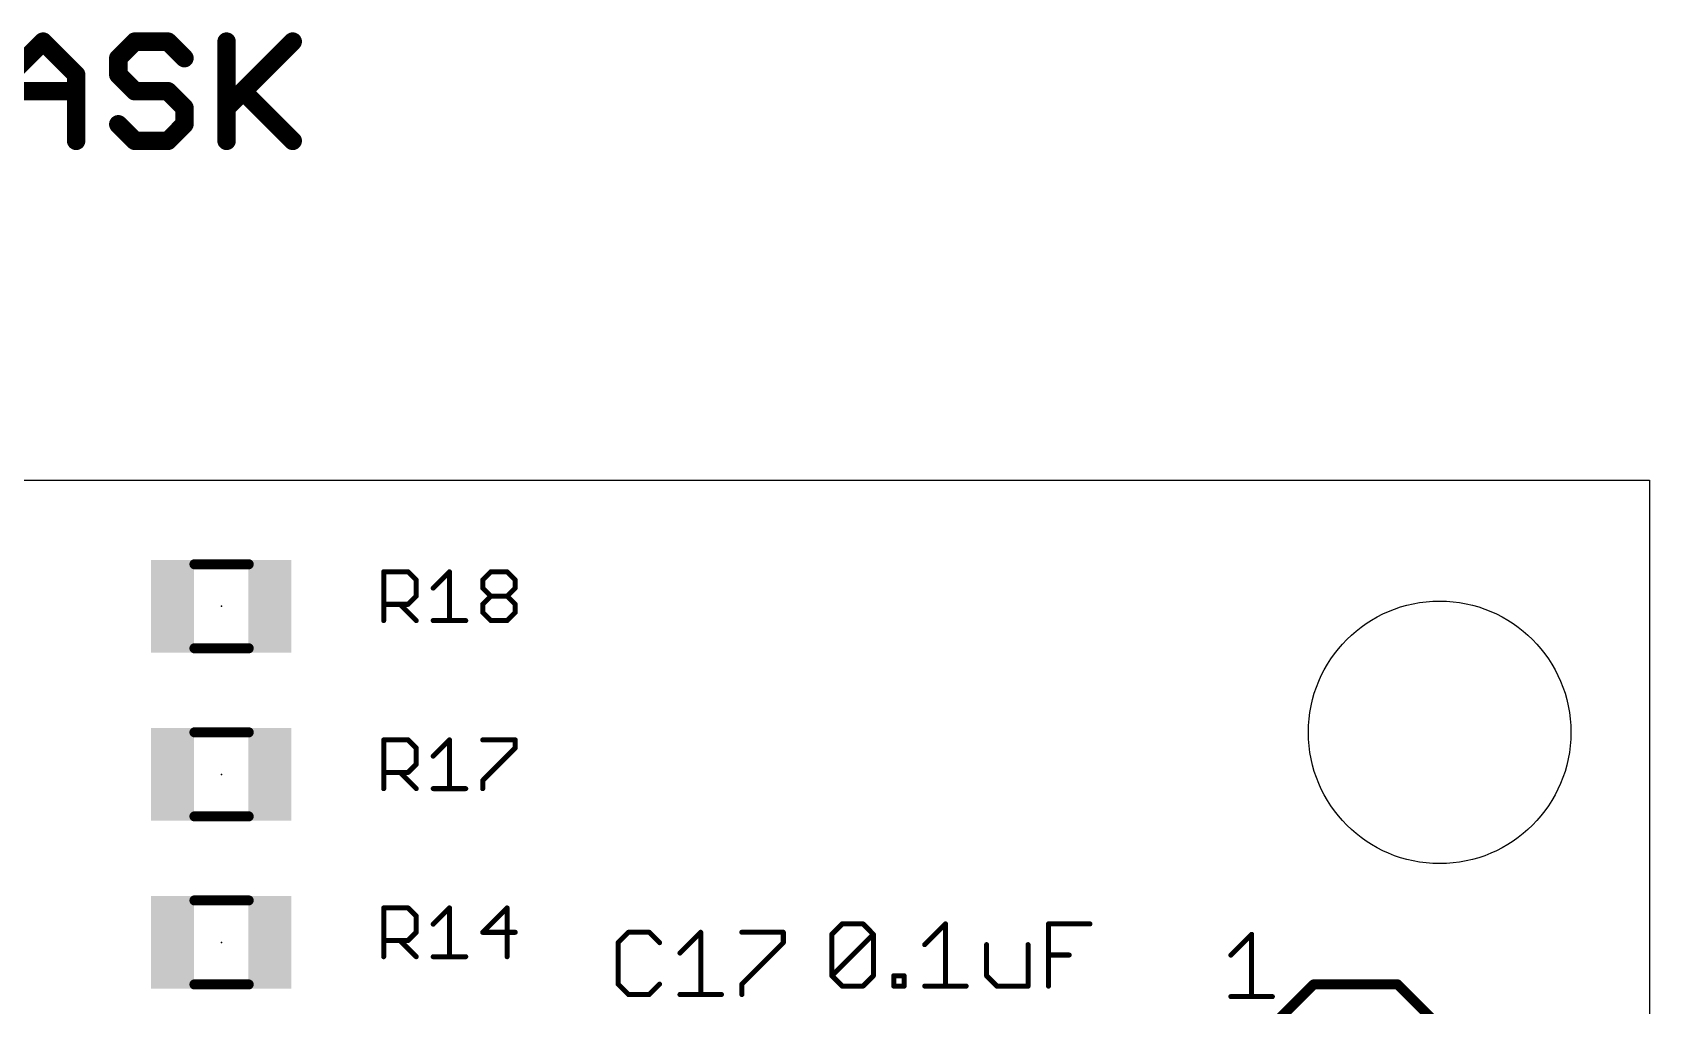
# Model space of a CAD drawing. Extents: x -0.25 to 3.05, y 0.15 to 2.67.
# Drawn here: x 2.087 to 3.05, y 2.087 to 2.666 of the extents above; entities that cross this region are included whole.
import ezdxf

# ---------------------------------------------------------------- set-up
doc = ezdxf.new("R2010")
doc.units = 0
for name, color, linetype in [('20', 140, 'CONTINUOUS'), ('21', 7, 'CONTINUOUS'), ('23', 7, 'CONTINUOUS'), ('25', 253, 'CONTINUOUS'), ('27', 253, 'CONTINUOUS'), ('51', 2, 'CONTINUOUS')]:
    doc.layers.add(name, color=color, linetype=linetype)

# ---------------------------------------------------------------- blocks, each defined once
blk = doc.blocks.new('RECT')
blk.add_solid([(-0.5, -0.5), (0.5, -0.5), (-0.5, 0.5), (0.5, 0.5)])

msp = doc.modelspace()

# ---------------------------------------------------------------- linework, layer by layer
at = {"layer": '20'}
for p, q in [((0, 2.4), (3.05, 2.4)), ((3.05, 2.4), (3.05, 0.15))]:
    msp.add_line(p, q, dxfattribs=at)
msp.add_circle((2.925, 2.25), 0.078126, dxfattribs=at)
at = {"layer": '21', "const_width": 0.006}
for points in [[(2.85, 2.1), (2.825, 2.075)], [(2.9, 2.1), (2.85, 2.1)], [(2.925, 2.075), (2.9, 2.1)]]:
    msp.add_lwpolyline(points, dxfattribs=at)
at = {"layer": '21', "const_width": 0.003}
for points in [[(2.85, 2.1015, 1), (2.85, 2.0985)], [(2.851061, 2.098939, 1), (2.848939, 2.101061)], [(2.901061, 2.101061, 1), (2.898939, 2.098939)], [(2.9, 2.0985, 1), (2.9, 2.1015)]]:
    msp.add_lwpolyline(points, format="xyb", dxfattribs=at)
at = {"layer": '23'}
for p in [(2.2, 2.325), (2.2, 2.225), (2.2, 2.125)]:
    msp.add_point(p, dxfattribs=at)
at = {"layer": '25'}
for points, const_width in [([(2.074067, 2.641308), (2.093751, 2.660991)], 0.011), ([(2.093751, 2.660991), (2.113434, 2.641308)], 0.011), ([(2.148364, 2.660991), (2.138522, 2.65115)], 0.011), ([(2.168048, 2.660991), (2.148364, 2.660991)], 0.011), ([(2.177889, 2.65115), (2.168048, 2.660991)], 0.011), ([(2.202977, 2.660991), (2.202977, 2.601941)], 0.011), ([(2.202977, 2.621624), (2.242344, 2.660991)], 0.011), ([(2.138522, 2.65115), (2.138522, 2.641308)], 0.011), ([(2.113434, 2.641308), (2.113434, 2.601941)], 0.011), ([(2.138522, 2.641308), (2.148364, 2.631466)], 0.011), ([(2.074067, 2.631466), (2.113434, 2.631466)], 0.011), ([(2.148364, 2.631466), (2.168048, 2.631466)], 0.011), ([(2.168048, 2.631466), (2.177889, 2.621624)], 0.011), ([(2.212819, 2.631466), (2.242344, 2.601941)], 0.011), ([(2.177889, 2.621624), (2.177889, 2.611783)], 0.011), ([(2.148364, 2.601941), (2.138522, 2.611783)], 0.011), ([(2.177889, 2.611783), (2.168048, 2.601941)], 0.011), ([(2.168048, 2.601941), (2.148364, 2.601941)], 0.011), ([(2.2965, 2.3165), (2.2965, 2.345525)], 0.003), ([(2.2965, 2.345525), (2.311012, 2.345525)], 0.003), ([(2.311012, 2.345525), (2.31585, 2.340687)], 0.003), ([(2.31585, 2.340687), (2.31585, 2.331012)], 0.003), ([(2.325965, 2.33585), (2.33564, 2.345525)], 0.003), ([(2.33564, 2.345525), (2.33564, 2.3165)], 0.003), ([(2.35543, 2.340687), (2.360268, 2.345525)], 0.003), ([(2.35543, 2.33585), (2.35543, 2.340687)], 0.003), ([(2.360268, 2.345525), (2.369943, 2.345525)], 0.003), ([(2.369943, 2.345525), (2.37478, 2.340687)], 0.003), ([(2.37478, 2.340687), (2.37478, 2.33585)], 0.003), ([(2.31585, 2.331012), (2.311012, 2.326175)], 0.003), ([(2.360268, 2.331012), (2.35543, 2.33585)], 0.003), ([(2.35543, 2.326175), (2.360268, 2.331012)], 0.003), ([(2.360268, 2.331012), (2.369943, 2.331012)], 0.003), ([(2.37478, 2.33585), (2.369943, 2.331012)], 0.003), ([(2.369943, 2.331012), (2.37478, 2.326175)], 0.003), ([(2.311012, 2.326175), (2.2965, 2.326175)], 0.003), ([(2.306175, 2.326175), (2.31585, 2.3165)], 0.003), ([(2.35543, 2.321337), (2.35543, 2.326175)], 0.003), ([(2.360268, 2.3165), (2.35543, 2.321337)], 0.003), ([(2.37478, 2.321337), (2.369943, 2.3165)], 0.003), ([(2.37478, 2.326175), (2.37478, 2.321337)], 0.003), ([(2.325965, 2.3165), (2.345315, 2.3165)], 0.003), ([(2.369943, 2.3165), (2.360268, 2.3165)], 0.003), ([(2.2965, 2.2165), (2.2965, 2.245525)], 0.003), ([(2.2965, 2.245525), (2.311012, 2.245525)], 0.003), ([(2.311012, 2.245525), (2.31585, 2.240687)], 0.003), ([(2.325965, 2.23585), (2.33564, 2.245525)], 0.003), ([(2.33564, 2.245525), (2.33564, 2.2165)], 0.003), ([(2.35543, 2.245525), (2.37478, 2.245525)], 0.003), ([(2.37478, 2.245525), (2.37478, 2.240687)], 0.003), ([(2.31585, 2.240687), (2.31585, 2.231012)], 0.003), ([(2.37478, 2.240687), (2.35543, 2.221337)], 0.003), ([(2.311012, 2.226175), (2.2965, 2.226175)], 0.003), ([(2.306175, 2.226175), (2.31585, 2.2165)], 0.003), ([(2.31585, 2.231012), (2.311012, 2.226175)], 0.003), ([(2.325965, 2.2165), (2.345315, 2.2165)], 0.003), ([(2.35543, 2.221337), (2.35543, 2.2165)], 0.003), ([(2.2965, 2.1165), (2.2965, 2.145525)], 0.003), ([(2.2965, 2.145525), (2.311012, 2.145525)], 0.003), ([(2.311012, 2.145525), (2.31585, 2.140687)], 0.003), ([(2.325965, 2.13585), (2.33564, 2.145525)], 0.003), ([(2.33564, 2.145525), (2.33564, 2.1165)], 0.003), ([(2.369943, 2.145525), (2.35543, 2.131012)], 0.003), ([(2.369943, 2.1165), (2.369943, 2.145525)], 0.003), ([(2.31585, 2.140687), (2.31585, 2.131012)], 0.003), ([(2.311012, 2.126175), (2.2965, 2.126175)], 0.003), ([(2.306175, 2.126175), (2.31585, 2.1165)], 0.003), ([(2.31585, 2.131012), (2.311012, 2.126175)], 0.003), ([(2.35543, 2.131012), (2.37478, 2.131012)], 0.003), ([(2.442178, 2.131032), (2.436006, 2.12486)], 0.003), ([(2.454521, 2.131032), (2.442178, 2.131032)], 0.003), ([(2.460693, 2.12486), (2.454521, 2.131032)], 0.003), ([(2.472837, 2.118688), (2.485181, 2.131032)], 0.003), ([(2.485181, 2.131032), (2.485181, 2.094)], 0.003), ([(2.509669, 2.131032), (2.534356, 2.131032)], 0.003), ([(2.534356, 2.131032), (2.534356, 2.12486)], 0.003), ([(2.800755, 2.117463), (2.813099, 2.129807)], 0.003), ([(2.813099, 2.129807), (2.813099, 2.092776)], 0.003), ([(2.325965, 2.1165), (2.345315, 2.1165)], 0.003), ([(2.436006, 2.12486), (2.436006, 2.100172)], 0.003), ([(2.534356, 2.12486), (2.509669, 2.100172)], 0.003), ([(2.436006, 2.100172), (2.442178, 2.094)], 0.003), ([(2.454521, 2.094), (2.460693, 2.100172)], 0.003), ([(2.509669, 2.100172), (2.509669, 2.094)], 0.003), ([(2.442178, 2.094), (2.454521, 2.094)], 0.003), ([(2.472837, 2.094), (2.497525, 2.094)], 0.003), ([(2.800755, 2.092776), (2.825443, 2.092776)], 0.003)]:
    msp.add_lwpolyline(points, dxfattribs=dict(at, const_width=const_width))
for points, const_width in [([(2.095695, 2.662936, 1), (2.091806, 2.659047)], 0.0055), ([(2.095695, 2.659047, 1), (2.091806, 2.662936)], 0.0055), ([(2.148364, 2.663741, 1), (2.148364, 2.658241)], 0.0055), ([(2.150309, 2.659047, 1), (2.146419, 2.662936)], 0.0055), ([(2.169992, 2.662936, 1), (2.166103, 2.659047)], 0.0055), ([(2.168048, 2.658241, 1), (2.168048, 2.663741)], 0.0055), ([(2.205727, 2.660991, 1), (2.200227, 2.660991)], 0.0055), ([(2.244289, 2.659047, 1), (2.2404, 2.662936)], 0.0055), ([(2.141272, 2.65115, 1), (2.135772, 2.65115)], 0.0055), ([(2.136578, 2.653094, 1), (2.140467, 2.649205)], 0.0055), ([(2.175945, 2.649205, 1), (2.179834, 2.653094)], 0.0055), ([(2.116184, 2.641308, 1), (2.110684, 2.641308)], 0.0055), ([(2.11149, 2.639363, 1), (2.115379, 2.643252)], 0.0055), ([(2.135772, 2.641308, 1), (2.141272, 2.641308)], 0.0055), ([(2.140467, 2.643252, 1), (2.136578, 2.639363)], 0.0055), ([(2.113434, 2.628716, 1), (2.113434, 2.634216)], 0.0055), ([(2.148364, 2.634216, 1), (2.148364, 2.628716)], 0.0055), ([(2.14642, 2.629522, 1), (2.150309, 2.633411)], 0.0055), ([(2.169992, 2.633411, 1), (2.166103, 2.629522)], 0.0055), ([(2.168048, 2.628716, 1), (2.168048, 2.634216)], 0.0055), ([(2.214764, 2.633411, 1), (2.210874, 2.629522)], 0.0055), ([(2.180639, 2.621624, 1), (2.175139, 2.621624)], 0.0055), ([(2.175945, 2.61968, 1), (2.179834, 2.623569)], 0.0055), ([(2.201033, 2.623569, 1), (2.204922, 2.61968)], 0.0055), ([(2.140467, 2.613727, 1), (2.136578, 2.609838)], 0.0055), ([(2.175139, 2.611783, 1), (2.180639, 2.611783)], 0.0055), ([(2.179834, 2.609838, 1), (2.175945, 2.613727)], 0.0055), ([(2.110684, 2.601941, 1), (2.116184, 2.601941)], 0.0055), ([(2.148364, 2.604691, 1), (2.148364, 2.599191)], 0.0055), ([(2.14642, 2.599996, 1), (2.150309, 2.603885)], 0.0055), ([(2.166103, 2.603885, 1), (2.169992, 2.599996)], 0.0055), ([(2.168048, 2.599191, 1), (2.168048, 2.604691)], 0.0055), ([(2.200227, 2.601941, 1), (2.205727, 2.601941)], 0.0055), ([(2.2404, 2.599996, 1), (2.244289, 2.603885)], 0.0055), ([(2.29725, 2.345525, 1), (2.29575, 2.345525)], 0.0015), ([(2.2965, 2.346275, 1), (2.2965, 2.344775)], 0.0015), ([(2.311543, 2.346055, 1), (2.310482, 2.344994)], 0.0015), ([(2.311012, 2.344775, 1), (2.311012, 2.346275)], 0.0015), ([(2.3166, 2.340687, 1), (2.3151, 2.340687)], 0.0015), ([(2.315319, 2.340157, 1), (2.31638, 2.341218)], 0.0015), ([(2.33639, 2.345525, 1), (2.33489, 2.345525)], 0.0015), ([(2.33617, 2.344994, 1), (2.33511, 2.346055)], 0.0015), ([(2.35618, 2.340687, 1), (2.35468, 2.340687)], 0.0015), ([(2.3549, 2.341218, 1), (2.355961, 2.340157)], 0.0015), ([(2.360268, 2.346275, 1), (2.360268, 2.344775)], 0.0015), ([(2.360798, 2.344994, 1), (2.359737, 2.346055)], 0.0015), ([(2.370473, 2.346055, 1), (2.369412, 2.344994)], 0.0015), ([(2.369943, 2.344775, 1), (2.369943, 2.346275)], 0.0015), ([(2.37553, 2.340687, 1), (2.37403, 2.340687)], 0.0015), ([(2.37425, 2.340157, 1), (2.37531, 2.341218)], 0.0015), ([(2.3151, 2.331012, 1), (2.3166, 2.331012)], 0.0015), ([(2.31638, 2.330482, 1), (2.315319, 2.331543)], 0.0015), ([(2.325435, 2.33638, 1), (2.326496, 2.335319)], 0.0015), ([(2.355961, 2.33638, 1), (2.3549, 2.335319)], 0.0015), ([(2.35468, 2.33585, 1), (2.35618, 2.33585)], 0.0015), ([(2.360268, 2.331762, 1), (2.360268, 2.330262)], 0.0015), ([(2.360798, 2.330482, 1), (2.359737, 2.331543)], 0.0015), ([(2.359737, 2.330482, 1), (2.360798, 2.331543)], 0.0015), ([(2.370473, 2.331543, 1), (2.369412, 2.330482)], 0.0015), ([(2.369412, 2.331543, 1), (2.370473, 2.330482)], 0.0015), ([(2.369943, 2.330262, 1), (2.369943, 2.331762)], 0.0015), ([(2.37403, 2.33585, 1), (2.37553, 2.33585)], 0.0015), ([(2.37531, 2.335319, 1), (2.37425, 2.33638)], 0.0015), ([(2.2965, 2.326925, 1), (2.2965, 2.325425)], 0.0015), ([(2.306705, 2.326705, 1), (2.305645, 2.325644)], 0.0015), ([(2.310482, 2.326705, 1), (2.311543, 2.325644)], 0.0015), ([(2.311012, 2.325425, 1), (2.311012, 2.326925)], 0.0015), ([(2.35618, 2.326175, 1), (2.35468, 2.326175)], 0.0015), ([(2.355961, 2.321868, 1), (2.3549, 2.320807)], 0.0015), ([(2.35468, 2.321337, 1), (2.35618, 2.321337)], 0.0015), ([(2.3549, 2.326705, 1), (2.355961, 2.325645)], 0.0015), ([(2.37553, 2.326175, 1), (2.37403, 2.326175)], 0.0015), ([(2.37403, 2.321337, 1), (2.37553, 2.321337)], 0.0015), ([(2.37425, 2.325644, 1), (2.37531, 2.326705)], 0.0015), ([(2.37531, 2.320807, 1), (2.37425, 2.321868)], 0.0015), ([(2.29575, 2.3165, 1), (2.29725, 2.3165)], 0.0015), ([(2.315319, 2.31597, 1), (2.31638, 2.31703)], 0.0015), ([(2.325965, 2.31725, 1), (2.325965, 2.31575)], 0.0015), ([(2.33489, 2.3165, 1), (2.33639, 2.3165)], 0.0015), ([(2.345315, 2.31575, 1), (2.345315, 2.31725)], 0.0015), ([(2.360268, 2.31725, 1), (2.360268, 2.31575)], 0.0015), ([(2.359737, 2.31597, 1), (2.360798, 2.31703)], 0.0015), ([(2.369412, 2.31703, 1), (2.370473, 2.31597)], 0.0015), ([(2.369943, 2.31575, 1), (2.369943, 2.31725)], 0.0015), ([(2.29725, 2.245525, 1), (2.29575, 2.245525)], 0.0015), ([(2.2965, 2.246275, 1), (2.2965, 2.244775)], 0.0015), ([(2.311543, 2.246055, 1), (2.310482, 2.244994)], 0.0015), ([(2.311012, 2.244775, 1), (2.311012, 2.246275)], 0.0015), ([(2.33639, 2.245525, 1), (2.33489, 2.245525)], 0.0015), ([(2.33617, 2.244994, 1), (2.33511, 2.246055)], 0.0015), ([(2.35543, 2.246275, 1), (2.35543, 2.244775)], 0.0015), ([(2.37553, 2.245525, 1), (2.37403, 2.245525)], 0.0015), ([(2.37478, 2.244775, 1), (2.37478, 2.246275)], 0.0015), ([(2.3166, 2.240687, 1), (2.3151, 2.240687)], 0.0015), ([(2.315319, 2.240157, 1), (2.31638, 2.241218)], 0.0015), ([(2.325435, 2.23638, 1), (2.326496, 2.235319)], 0.0015), ([(2.37403, 2.240687, 1), (2.37553, 2.240687)], 0.0015), ([(2.37531, 2.240157, 1), (2.37425, 2.241218)], 0.0015), ([(2.2965, 2.226925, 1), (2.2965, 2.225425)], 0.0015), ([(2.306705, 2.226705, 1), (2.305645, 2.225644)], 0.0015), ([(2.310482, 2.226705, 1), (2.311543, 2.225644)], 0.0015), ([(2.311012, 2.225425, 1), (2.311012, 2.226925)], 0.0015), ([(2.3151, 2.231012, 1), (2.3166, 2.231012)], 0.0015), ([(2.31638, 2.230482, 1), (2.315319, 2.231543)], 0.0015), ([(2.29575, 2.2165, 1), (2.29725, 2.2165)], 0.0015), ([(2.315319, 2.21597, 1), (2.31638, 2.21703)], 0.0015), ([(2.325965, 2.21725, 1), (2.325965, 2.21575)], 0.0015), ([(2.33489, 2.2165, 1), (2.33639, 2.2165)], 0.0015), ([(2.345315, 2.21575, 1), (2.345315, 2.21725)], 0.0015), ([(2.35618, 2.221337, 1), (2.35468, 2.221337)], 0.0015), ([(2.3549, 2.221868, 1), (2.355961, 2.220807)], 0.0015), ([(2.35468, 2.2165, 1), (2.35618, 2.2165)], 0.0015), ([(2.29725, 2.145525, 1), (2.29575, 2.145525)], 0.0015), ([(2.2965, 2.146275, 1), (2.2965, 2.144775)], 0.0015), ([(2.311543, 2.146055, 1), (2.310482, 2.144994)], 0.0015), ([(2.311012, 2.144775, 1), (2.311012, 2.146275)], 0.0015), ([(2.33639, 2.145525, 1), (2.33489, 2.145525)], 0.0015), ([(2.33617, 2.144994, 1), (2.33511, 2.146055)], 0.0015), ([(2.370693, 2.145525, 1), (2.369193, 2.145525)], 0.0015), ([(2.370473, 2.144994, 1), (2.369412, 2.146055)], 0.0015), ([(2.3166, 2.140687, 1), (2.3151, 2.140687)], 0.0015), ([(2.315319, 2.140157, 1), (2.31638, 2.141218)], 0.0015), ([(2.325435, 2.13638, 1), (2.326496, 2.135319)], 0.0015), ([(2.2965, 2.126925, 1), (2.2965, 2.125425)], 0.0015), ([(2.306705, 2.126705, 1), (2.305645, 2.125644)], 0.0015), ([(2.310482, 2.126705, 1), (2.311543, 2.125644)], 0.0015), ([(2.311012, 2.125425, 1), (2.311012, 2.126925)], 0.0015), ([(2.3151, 2.131012, 1), (2.3166, 2.131012)], 0.0015), ([(2.31638, 2.130482, 1), (2.315319, 2.131543)], 0.0015), ([(2.35543, 2.131762, 1), (2.35543, 2.130262)], 0.0015), ([(2.3549, 2.131543, 1), (2.355961, 2.130482)], 0.0015), ([(2.37478, 2.130262, 1), (2.37478, 2.131762)], 0.0015), ([(2.442178, 2.131782, 1), (2.442178, 2.130282)], 0.0015), ([(2.442708, 2.130501, 1), (2.441647, 2.131562)], 0.0015), ([(2.455052, 2.131562, 1), (2.453991, 2.130501)], 0.0015), ([(2.454521, 2.130282, 1), (2.454521, 2.131782)], 0.0015), ([(2.485931, 2.131032, 1), (2.484431, 2.131032)], 0.0015), ([(2.485711, 2.130501, 1), (2.484651, 2.131562)], 0.0015), ([(2.509669, 2.131782, 1), (2.509669, 2.130282)], 0.0015), ([(2.535106, 2.131032, 1), (2.533606, 2.131032)], 0.0015), ([(2.534356, 2.130282, 1), (2.534356, 2.131782)], 0.0015), ([(2.813849, 2.129807, 1), (2.812349, 2.129807)], 0.0015), ([(2.813629, 2.129277, 1), (2.812569, 2.130338)], 0.0015), ([(2.325965, 2.11725, 1), (2.325965, 2.11575)], 0.0015), ([(2.345315, 2.11575, 1), (2.345315, 2.11725)], 0.0015), ([(2.435475, 2.12539, 1), (2.436536, 2.124329)], 0.0015), ([(2.436756, 2.12486, 1), (2.435256, 2.12486)], 0.0015), ([(2.460163, 2.124329, 1), (2.461224, 2.12539)], 0.0015), ([(2.472307, 2.119218, 1), (2.473367, 2.118157)], 0.0015), ([(2.533606, 2.12486, 1), (2.535106, 2.12486)], 0.0015), ([(2.534887, 2.124329, 1), (2.533826, 2.12539)], 0.0015), ([(2.800225, 2.117994, 1), (2.801285, 2.116933)], 0.0015), ([(2.29575, 2.1165, 1), (2.29725, 2.1165)], 0.0015), ([(2.315319, 2.11597, 1), (2.31638, 2.11703)], 0.0015), ([(2.33489, 2.1165, 1), (2.33639, 2.1165)], 0.0015), ([(2.369193, 2.1165, 1), (2.370693, 2.1165)], 0.0015), ([(2.436536, 2.100702, 1), (2.435475, 2.099642)], 0.0015), ([(2.435256, 2.100172, 1), (2.436756, 2.100172)], 0.0015), ([(2.461224, 2.099642, 1), (2.460163, 2.100702)], 0.0015), ([(2.510419, 2.100172, 1), (2.508919, 2.100172)], 0.0015), ([(2.509138, 2.100702, 1), (2.510199, 2.099642)], 0.0015), ([(2.442178, 2.09475, 1), (2.442178, 2.09325)], 0.0015), ([(2.441647, 2.09347, 1), (2.442708, 2.09453)], 0.0015), ([(2.453991, 2.09453, 1), (2.455052, 2.09347)], 0.0015), ([(2.454521, 2.09325, 1), (2.454521, 2.09475)], 0.0015), ([(2.472837, 2.09475, 1), (2.472837, 2.09325)], 0.0015), ([(2.484431, 2.094, 1), (2.485931, 2.094)], 0.0015), ([(2.497525, 2.09325, 1), (2.497525, 2.09475)], 0.0015), ([(2.508919, 2.094, 1), (2.510419, 2.094)], 0.0015), ([(2.800755, 2.093526, 1), (2.800755, 2.092026)], 0.0015), ([(2.812349, 2.092776, 1), (2.813849, 2.092776)], 0.0015), ([(2.825443, 2.092026, 1), (2.825443, 2.093526)], 0.0015)]:
    msp.add_lwpolyline(points, format="xyb", dxfattribs=dict(at, const_width=const_width))
at = {"layer": '27', "const_width": 0.003}
for points in [[(2.563258, 2.12986), (2.56943, 2.136032)], [(2.56943, 2.136032), (2.581774, 2.136032)], [(2.581774, 2.136032), (2.587946, 2.12986)], [(2.618506, 2.123688), (2.630849, 2.136032)], [(2.630849, 2.136032), (2.630849, 2.099)], [(2.692168, 2.099), (2.692168, 2.136032)], [(2.692168, 2.136032), (2.716856, 2.136032)], [(2.563258, 2.105172), (2.563258, 2.12986)], [(2.563258, 2.105172), (2.587946, 2.12986)], [(2.587946, 2.12986), (2.587946, 2.105172)], [(2.655337, 2.123688), (2.655337, 2.105172)], [(2.680025, 2.099), (2.680025, 2.123688)], [(2.692168, 2.117516), (2.704512, 2.117516)], [(2.56943, 2.099), (2.563258, 2.105172)], [(2.581774, 2.099), (2.56943, 2.099)], [(2.587946, 2.105172), (2.581774, 2.099)], [(2.60009, 2.099), (2.60009, 2.105172)], [(2.60009, 2.105172), (2.606262, 2.105172)], [(2.606262, 2.099), (2.60009, 2.099)], [(2.606262, 2.105172), (2.606262, 2.099)], [(2.618506, 2.099), (2.643193, 2.099)], [(2.655337, 2.105172), (2.661509, 2.099)], [(2.661509, 2.099), (2.680025, 2.099)]]:
    msp.add_lwpolyline(points, dxfattribs=at)
at = {"layer": '27', "const_width": 0.0015}
for points in [[(2.56943, 2.136782, 1), (2.56943, 2.135282)], [(2.569961, 2.135501, 1), (2.5689, 2.136562)], [(2.582304, 2.136562, 1), (2.581244, 2.135501)], [(2.581774, 2.135282, 1), (2.581774, 2.136782)], [(2.631599, 2.136032, 1), (2.630099, 2.136032)], [(2.63138, 2.135501, 1), (2.630319, 2.136562)], [(2.692918, 2.136032, 1), (2.691418, 2.136032)], [(2.692168, 2.136782, 1), (2.692168, 2.135282)], [(2.716856, 2.135282, 1), (2.716856, 2.136782)], [(2.564008, 2.12986, 1), (2.562508, 2.12986)], [(2.562728, 2.13039, 1), (2.563789, 2.129329)], [(2.588696, 2.12986, 1), (2.587196, 2.12986)], [(2.588476, 2.129329, 1), (2.587416, 2.13039)], [(2.587416, 2.129329, 1), (2.588476, 2.13039)], [(2.617975, 2.124218, 1), (2.619036, 2.123157)], [(2.656087, 2.123688, 1), (2.654587, 2.123688)], [(2.680775, 2.123688, 1), (2.679275, 2.123688)], [(2.692168, 2.118266, 1), (2.692168, 2.116766)], [(2.704512, 2.116766, 1), (2.704512, 2.118266)], [(2.562508, 2.105172, 1), (2.564008, 2.105172)], [(2.563789, 2.105702, 1), (2.562728, 2.104642)], [(2.562728, 2.105702, 1), (2.563789, 2.104642)], [(2.56943, 2.09975, 1), (2.56943, 2.09825)], [(2.5689, 2.09847, 1), (2.569961, 2.09953)], [(2.581244, 2.09953, 1), (2.582304, 2.09847)], [(2.581774, 2.09825, 1), (2.581774, 2.09975)], [(2.587196, 2.105172, 1), (2.588696, 2.105172)], [(2.588476, 2.104642, 1), (2.587416, 2.105702)], [(2.60084, 2.105172, 1), (2.59934, 2.105172)], [(2.60009, 2.105922, 1), (2.60009, 2.104422)], [(2.60009, 2.09975, 1), (2.60009, 2.09825)], [(2.59934, 2.099, 1), (2.60084, 2.099)], [(2.607012, 2.105172, 1), (2.605512, 2.105172)], [(2.605512, 2.099, 1), (2.607012, 2.099)], [(2.606262, 2.104422, 1), (2.606262, 2.105922)], [(2.606262, 2.09825, 1), (2.606262, 2.09975)], [(2.618506, 2.09975, 1), (2.618506, 2.09825)], [(2.630099, 2.099, 1), (2.631599, 2.099)], [(2.643193, 2.09825, 1), (2.643193, 2.09975)], [(2.655867, 2.105702, 1), (2.654807, 2.104642)], [(2.654587, 2.105172, 1), (2.656087, 2.105172)], [(2.661509, 2.09975, 1), (2.661509, 2.09825)], [(2.660979, 2.09847, 1), (2.662039, 2.09953)], [(2.679275, 2.099, 1), (2.680775, 2.099)], [(2.680025, 2.09825, 1), (2.680025, 2.09975)], [(2.691418, 2.099, 1), (2.692918, 2.099)]]:
    msp.add_lwpolyline(points, format="xyb", dxfattribs=at)
at = {"layer": '51', "const_width": 0.006}
for points in [[(2.183858, 2.35), (2.216142, 2.35)], [(2.183858, 2.3), (2.216142, 2.3)], [(2.183858, 2.25), (2.216142, 2.25)], [(2.183858, 2.2), (2.216142, 2.2)], [(2.183858, 2.15), (2.216142, 2.15)], [(2.183858, 2.1), (2.216142, 2.1)]]:
    msp.add_lwpolyline(points, dxfattribs=at)
at = {"layer": '51', "const_width": 0.003}
for points in [[(2.183858, 2.3515, 1), (2.183858, 2.3485)], [(2.216142, 2.3485, 1), (2.216142, 2.3515)], [(2.183858, 2.3015, 1), (2.183858, 2.2985)], [(2.216142, 2.2985, 1), (2.216142, 2.3015)], [(2.183858, 2.2515, 1), (2.183858, 2.2485)], [(2.216142, 2.2485, 1), (2.216142, 2.2515)], [(2.183858, 2.2015, 1), (2.183858, 2.1985)], [(2.216142, 2.1985, 1), (2.216142, 2.2015)], [(2.183858, 2.1515, 1), (2.183858, 2.1485)], [(2.216142, 2.1485, 1), (2.216142, 2.1515)], [(2.183858, 2.1015, 1), (2.183858, 2.0985)], [(2.216142, 2.0985, 1), (2.216142, 2.1015)]]:
    msp.add_lwpolyline(points, format="xyb", dxfattribs=at)

# ---------------------------------------------------------------- block references
at = {"layer": '51', "xscale": 0.025591, "yscale": 0.055118}
for p in [(2.170795, 2.325059), (2.228795, 2.325059), (2.170795, 2.225059), (2.228795, 2.225059), (2.170795, 2.125059), (2.228795, 2.125059)]:
    msp.add_blockref('RECT', p, dxfattribs=at)

doc.saveas('drawing.dxf')
